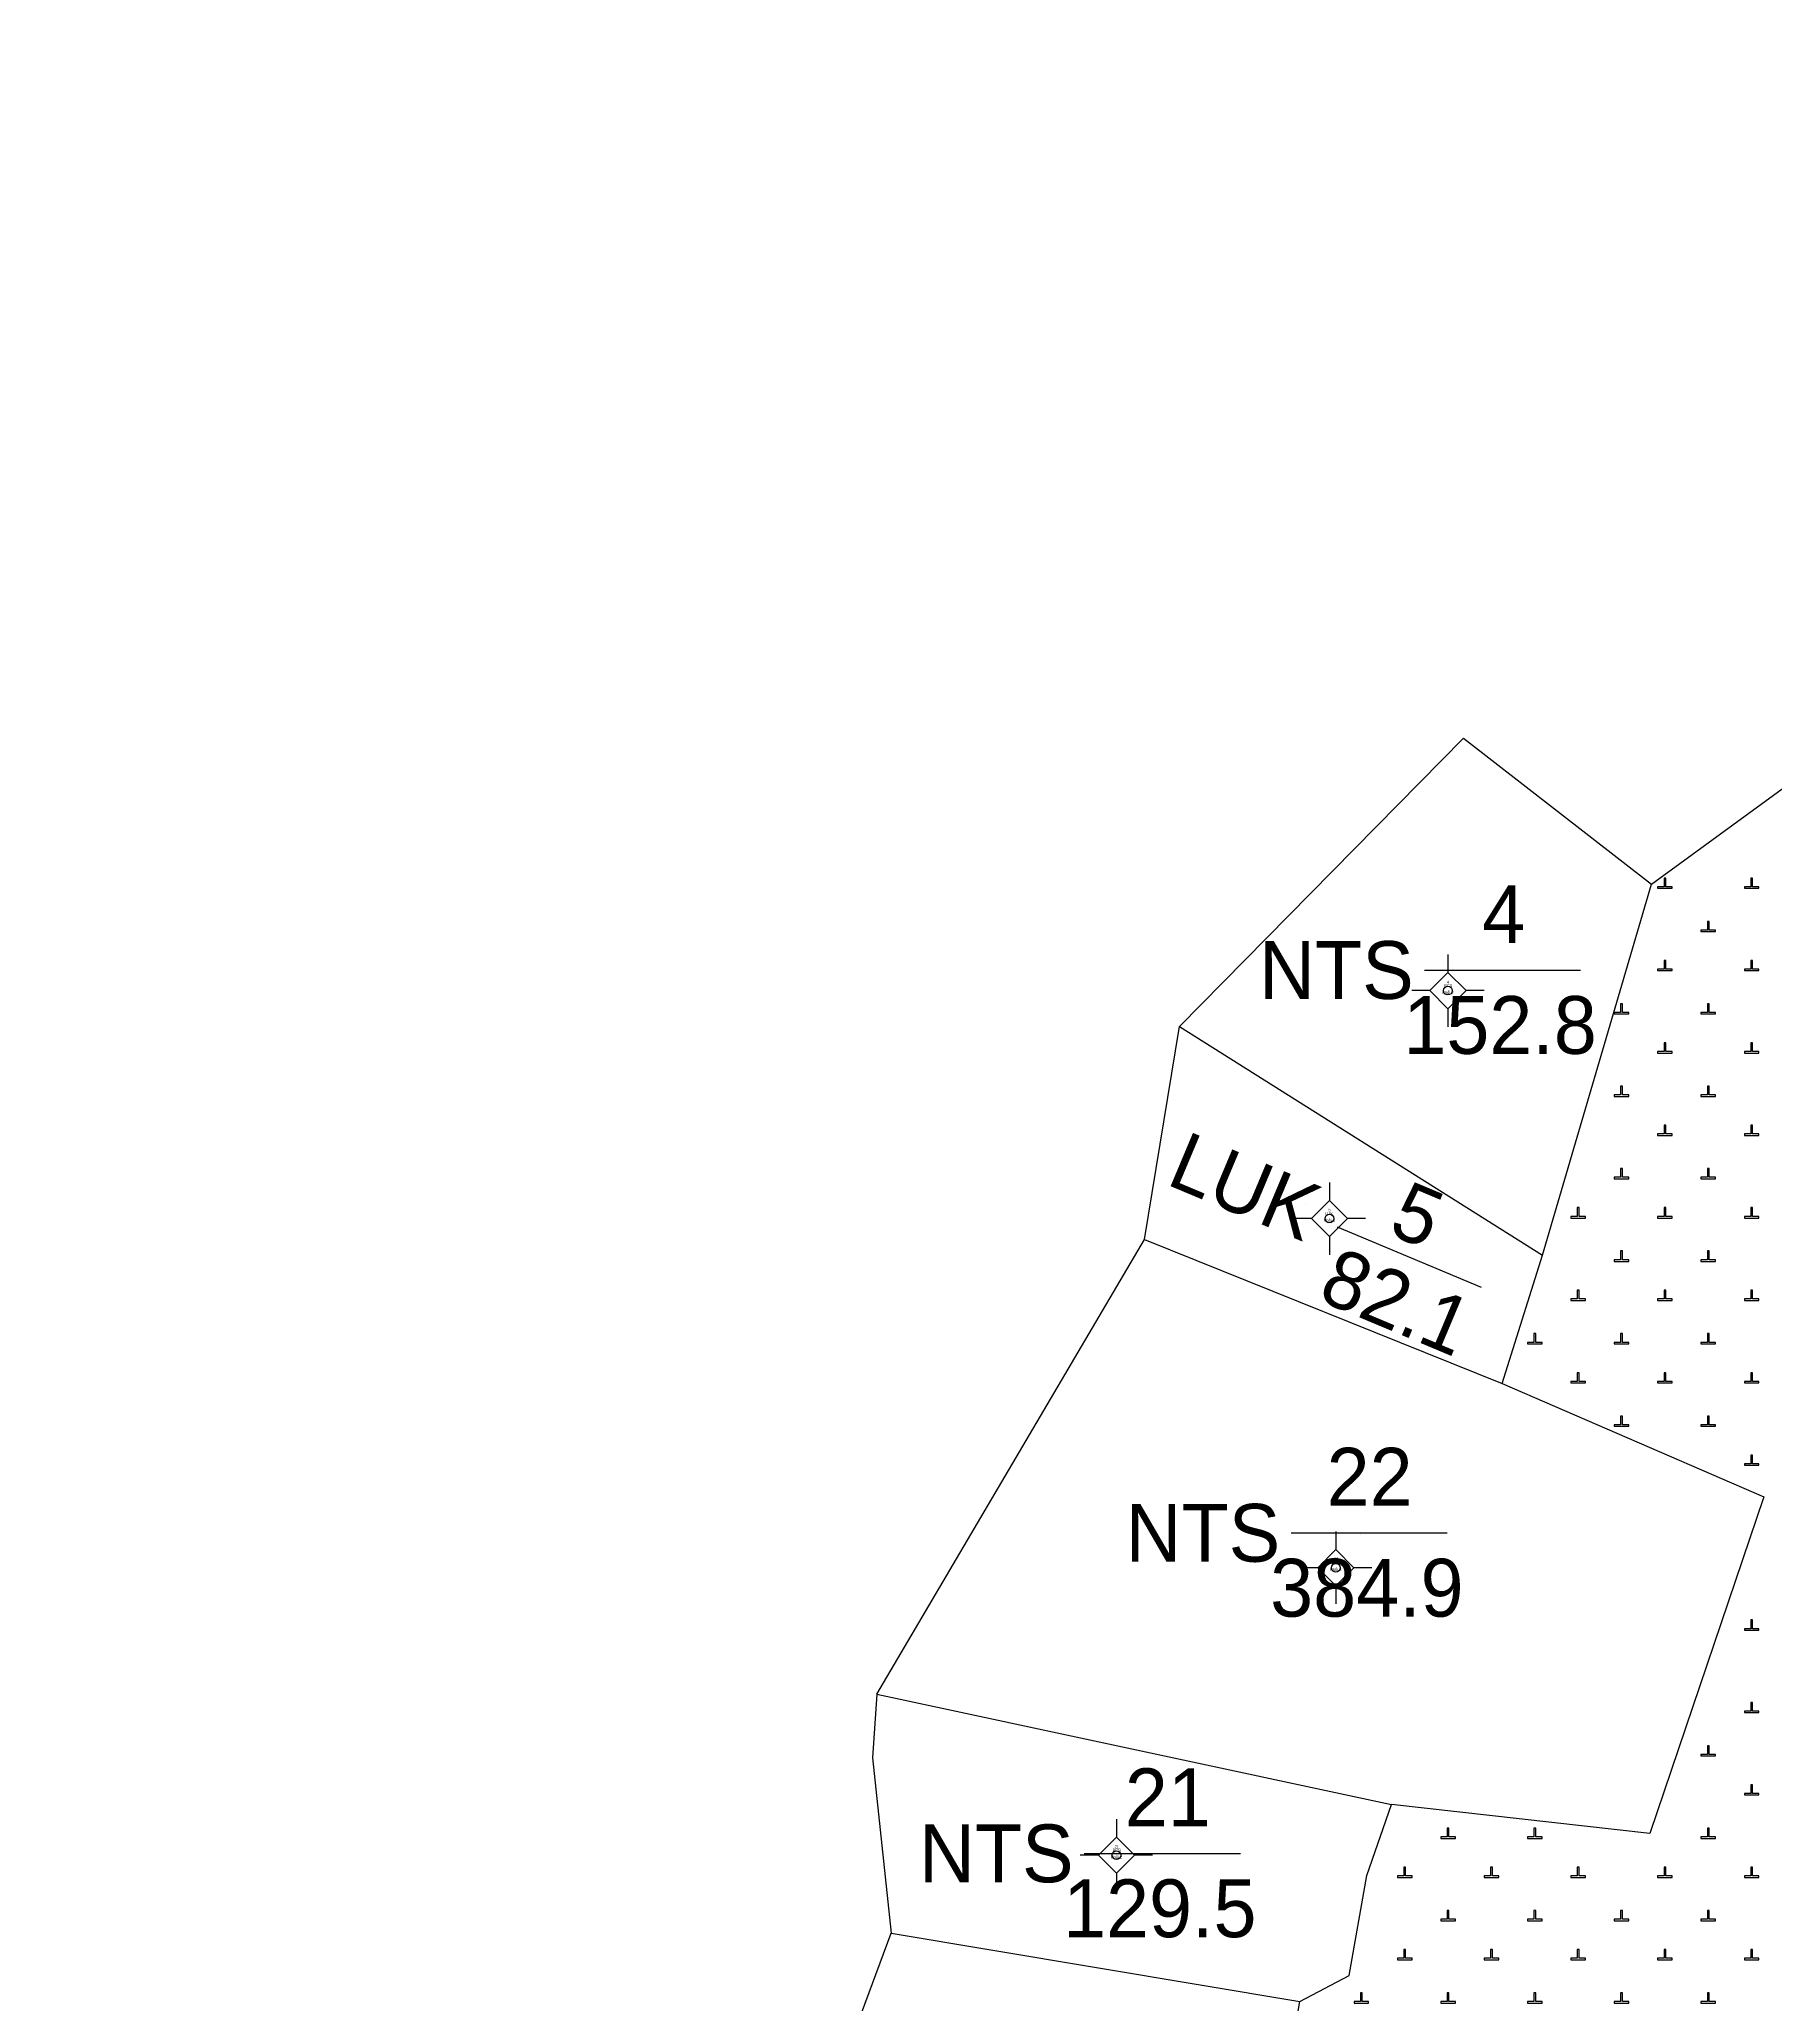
# Model space of a CAD drawing. Extents: x 550890 to 551618, y 1839259 to 1840146.
# Drawn here: x 551364.1 to 551424.2, y 1839903.1 to 1839971.1 of the extents above; entities that cross this region are included whole.
import ezdxf

# ---------------------------------------------------------------- set-up
doc = ezdxf.new("R2010")
doc.units = 0
for name, color, linetype in [('Level 10', 7, 'Continuous'), ('Level 11', 7, 'Continuous'), ('Level 13', 7, 'Continuous'), ('Level 15', 7, 'Continuous'), ('Level 19', 7, 'Continuous'), ('Level 2', 7, 'Continuous'), ('Level 31', 7, 'Continuous'), ('Level 4', 7, 'Continuous')]:
    doc.layers.add(name, color=color, linetype=linetype)

msp = doc.modelspace()

# ---------------------------------------------------------------- linework, layer by layer
at = {"layer": 'Level 10'}
for p, q in [((551402.38, 1839929.53), (551403.59, 1839936.9)), ((551414.76, 1839924.55), (551416.16, 1839928.99))]:
    msp.add_line(p, q, dxfattribs=at)
msp.add_lwpolyline([(551419.93, 1839941.82), (551449.31, 1839963.25), (551424.53, 1839996.55), (551383.5, 1839991.13), (551380.09, 1840000), (551364.14, 1840041.48), (551375.37, 1840077.11), (551380.41, 1840102.63)], dxfattribs=at)
at = {"layer": 'Level 11'}
for p, q in [((551412.884, 1839939.387), (551412.884, 1839938.762)), ((551412.884, 1839938.762), (551412.259, 1839938.137)), ((551413.509, 1839938.137), (551412.884, 1839938.762)), ((551412.259, 1839938.137), (551411.634, 1839938.137)), ((551412.259, 1839938.137), (551412.884, 1839937.512)), ((551412.884, 1839937.512), (551413.509, 1839938.137)), ((551414.134, 1839938.137), (551413.509, 1839938.137)), ((551412.884, 1839937.512), (551412.884, 1839936.887)), ((551408.782, 1839931.503), (551408.782, 1839930.878)), ((551408.782, 1839930.878), (551408.157, 1839930.253)), ((551409.407, 1839930.253), (551408.782, 1839930.878)), ((551408.157, 1839930.253), (551407.532, 1839930.253)), ((551408.157, 1839930.253), (551408.782, 1839929.628)), ((551408.782, 1839929.628), (551409.407, 1839930.253)), ((551410.032, 1839930.253), (551409.407, 1839930.253)), ((551408.782, 1839929.628), (551408.782, 1839929.003)), ((551409.005, 1839919.423), (551409.005, 1839918.798)), ((551409.005, 1839918.798), (551408.38, 1839918.173)), ((551409.63, 1839918.173), (551409.005, 1839918.798)), ((551408.38, 1839918.173), (551407.755, 1839918.173)), ((551408.38, 1839918.173), (551409.005, 1839917.548)), ((551409.005, 1839917.548), (551409.63, 1839918.173)), ((551409.005, 1839917.548), (551409.005, 1839916.923)), ((551410.255, 1839918.173), (551409.63, 1839918.173)), ((551401.411, 1839909.479), (551401.411, 1839908.854)), ((551401.411, 1839908.854), (551400.786, 1839908.229)), ((551402.036, 1839908.229), (551401.411, 1839908.854)), ((551400.786, 1839908.229), (551400.161, 1839908.229)), ((551400.786, 1839908.229), (551401.411, 1839907.604)), ((551401.411, 1839907.604), (551402.036, 1839908.229)), ((551402.661, 1839908.229), (551402.036, 1839908.229)), ((551401.411, 1839907.604), (551401.411, 1839906.979))]:
    msp.add_line(p, q, dxfattribs=at)
for centre in [(551412.884, 1839938.137), (551408.781, 1839930.253), (551409.004, 1839918.173), (551401.411, 1839908.229)]:
    msp.add_circle(centre, 0.15, dxfattribs=at)
at = {"layer": 'Level 13'}
for p, q in [((551412.07, 1839938.85), (551417.47, 1839938.85)), ((551411.73, 1839937.99), (551411.73, 1839937.99)), ((551407.96, 1839930.76), (551407.96, 1839930.76)), ((551409.05, 1839929.97), (551414.03, 1839927.88)), ((551407.46, 1839919.38), (551412.86, 1839919.38)), ((551409.87, 1839919.32), (551409.87, 1839919.32)), ((551400.3, 1839908.29), (551405.7, 1839908.29)), ((551401.86, 1839908.51), (551401.86, 1839908.51))]:
    msp.add_line(p, q, dxfattribs=at)
at = {"layer": 'Level 19'}
for p, q in [((551420.42, 1839942.03), (551420.36, 1839942.03)), ((551420.36, 1839942.03), (551420.36, 1839941.73)), ((551420.42, 1839941.73), (551420.42, 1839942.03)), ((551423.42, 1839942.03), (551423.36, 1839942.03)), ((551423.36, 1839942.03), (551423.36, 1839941.73)), ((551423.42, 1839941.73), (551423.42, 1839942.03)), ((551420.36, 1839941.73), (551420.14, 1839941.73)), ((551420.14, 1839941.73), (551420.14, 1839941.68)), ((551420.14, 1839941.68), (551420.64, 1839941.68)), ((551420.64, 1839941.73), (551420.42, 1839941.73)), ((551420.64, 1839941.68), (551420.64, 1839941.73)), ((551423.36, 1839941.73), (551423.14, 1839941.73)), ((551423.14, 1839941.73), (551423.14, 1839941.68)), ((551423.14, 1839941.68), (551423.64, 1839941.68)), ((551423.64, 1839941.73), (551423.42, 1839941.73)), ((551423.64, 1839941.68), (551423.64, 1839941.73)), ((551421.86, 1839940.23), (551421.64, 1839940.23)), ((551421.64, 1839940.23), (551421.64, 1839940.18)), ((551421.64, 1839940.18), (551422.14, 1839940.18)), ((551421.92, 1839940.53), (551421.86, 1839940.53)), ((551421.86, 1839940.53), (551421.86, 1839940.23)), ((551421.92, 1839940.23), (551421.92, 1839940.53)), ((551422.14, 1839940.23), (551421.92, 1839940.23)), ((551422.14, 1839940.18), (551422.14, 1839940.23)), ((551420.36, 1839938.88), (551420.14, 1839938.88)), ((551420.14, 1839938.88), (551420.14, 1839938.83)), ((551420.14, 1839938.83), (551420.64, 1839938.83)), ((551420.42, 1839939.18), (551420.36, 1839939.18)), ((551420.36, 1839939.18), (551420.36, 1839938.88)), ((551420.42, 1839938.88), (551420.42, 1839939.18)), ((551420.64, 1839938.88), (551420.42, 1839938.88)), ((551420.64, 1839938.83), (551420.64, 1839938.88)), ((551423.36, 1839938.88), (551423.14, 1839938.88)), ((551423.14, 1839938.88), (551423.14, 1839938.83)), ((551423.14, 1839938.83), (551423.64, 1839938.83)), ((551423.42, 1839939.18), (551423.36, 1839939.18)), ((551423.36, 1839939.18), (551423.36, 1839938.88)), ((551423.42, 1839938.88), (551423.42, 1839939.18)), ((551423.64, 1839938.88), (551423.42, 1839938.88)), ((551423.64, 1839938.83), (551423.64, 1839938.88)), ((551418.86, 1839937.38), (551418.64, 1839937.38)), ((551418.64, 1839937.38), (551418.64, 1839937.33)), ((551418.64, 1839937.33), (551419.14, 1839937.33)), ((551418.92, 1839937.68), (551418.86, 1839937.68)), ((551418.86, 1839937.68), (551418.86, 1839937.38)), ((551418.92, 1839937.38), (551418.92, 1839937.68)), ((551419.14, 1839937.38), (551418.92, 1839937.38)), ((551419.14, 1839937.33), (551419.14, 1839937.38)), ((551421.86, 1839937.38), (551421.64, 1839937.38)), ((551421.64, 1839937.38), (551421.64, 1839937.33)), ((551421.64, 1839937.33), (551422.14, 1839937.33)), ((551421.92, 1839937.68), (551421.86, 1839937.68)), ((551421.86, 1839937.68), (551421.86, 1839937.38)), ((551421.92, 1839937.38), (551421.92, 1839937.68)), ((551422.14, 1839937.38), (551421.92, 1839937.38)), ((551422.14, 1839937.33), (551422.14, 1839937.38)), ((551420.36, 1839936.03), (551420.14, 1839936.03)), ((551420.14, 1839936.03), (551420.14, 1839935.98)), ((551420.14, 1839935.98), (551420.64, 1839935.98)), ((551420.42, 1839936.33), (551420.36, 1839936.33)), ((551420.36, 1839936.33), (551420.36, 1839936.03)), ((551420.42, 1839936.03), (551420.42, 1839936.33)), ((551420.64, 1839936.03), (551420.42, 1839936.03)), ((551420.64, 1839935.98), (551420.64, 1839936.03)), ((551423.36, 1839936.03), (551423.14, 1839936.03)), ((551423.14, 1839936.03), (551423.14, 1839935.98)), ((551423.14, 1839935.98), (551423.64, 1839935.98)), ((551423.42, 1839936.33), (551423.36, 1839936.33)), ((551423.36, 1839936.33), (551423.36, 1839936.03)), ((551423.42, 1839936.03), (551423.42, 1839936.33)), ((551423.64, 1839936.03), (551423.42, 1839936.03)), ((551423.64, 1839935.98), (551423.64, 1839936.03)), ((551418.86, 1839934.53), (551418.64, 1839934.53)), ((551418.64, 1839934.53), (551418.64, 1839934.48)), ((551418.92, 1839934.83), (551418.86, 1839934.83)), ((551418.86, 1839934.83), (551418.86, 1839934.53)), ((551418.92, 1839934.53), (551418.92, 1839934.83)), ((551419.14, 1839934.53), (551418.92, 1839934.53)), ((551419.14, 1839934.48), (551419.14, 1839934.53)), ((551421.86, 1839934.53), (551421.64, 1839934.53)), ((551421.64, 1839934.53), (551421.64, 1839934.48)), ((551421.92, 1839934.83), (551421.86, 1839934.83)), ((551421.86, 1839934.83), (551421.86, 1839934.53)), ((551421.92, 1839934.53), (551421.92, 1839934.83)), ((551422.14, 1839934.53), (551421.92, 1839934.53)), ((551422.14, 1839934.48), (551422.14, 1839934.53)), ((551418.64, 1839934.48), (551419.14, 1839934.48)), ((551421.64, 1839934.48), (551422.14, 1839934.48)), ((551420.36, 1839933.18), (551420.14, 1839933.18)), ((551420.14, 1839933.18), (551420.14, 1839933.13)), ((551420.42, 1839933.48), (551420.36, 1839933.48)), ((551420.36, 1839933.48), (551420.36, 1839933.18)), ((551420.42, 1839933.18), (551420.42, 1839933.48)), ((551420.64, 1839933.18), (551420.42, 1839933.18)), ((551420.64, 1839933.13), (551420.64, 1839933.18)), ((551423.36, 1839933.18), (551423.14, 1839933.18)), ((551423.14, 1839933.18), (551423.14, 1839933.13)), ((551423.42, 1839933.48), (551423.36, 1839933.48)), ((551423.36, 1839933.48), (551423.36, 1839933.18)), ((551423.42, 1839933.18), (551423.42, 1839933.48)), ((551423.64, 1839933.18), (551423.42, 1839933.18)), ((551423.64, 1839933.13), (551423.64, 1839933.18)), ((551420.14, 1839933.13), (551420.64, 1839933.13)), ((551423.14, 1839933.13), (551423.64, 1839933.13)), ((551418.92, 1839931.98), (551418.86, 1839931.98)), ((551418.86, 1839931.98), (551418.86, 1839931.68)), ((551418.92, 1839931.68), (551418.92, 1839931.98)), ((551421.92, 1839931.98), (551421.86, 1839931.98)), ((551421.86, 1839931.98), (551421.86, 1839931.68)), ((551421.92, 1839931.68), (551421.92, 1839931.98)), ((551418.86, 1839931.68), (551418.64, 1839931.68)), ((551418.64, 1839931.68), (551418.64, 1839931.63)), ((551418.64, 1839931.63), (551419.14, 1839931.63)), ((551419.14, 1839931.68), (551418.92, 1839931.68)), ((551419.14, 1839931.63), (551419.14, 1839931.68)), ((551421.86, 1839931.68), (551421.64, 1839931.68)), ((551421.64, 1839931.68), (551421.64, 1839931.63)), ((551421.64, 1839931.63), (551422.14, 1839931.63)), ((551422.14, 1839931.68), (551421.92, 1839931.68)), ((551422.14, 1839931.63), (551422.14, 1839931.68)), ((551417.42, 1839930.63), (551417.36, 1839930.63)), ((551417.36, 1839930.63), (551417.36, 1839930.32)), ((551417.42, 1839930.32), (551417.42, 1839930.63)), ((551420.42, 1839930.63), (551420.36, 1839930.63)), ((551420.36, 1839930.63), (551420.36, 1839930.32)), ((551420.42, 1839930.32), (551420.42, 1839930.63)), ((551423.42, 1839930.63), (551423.36, 1839930.63)), ((551423.36, 1839930.63), (551423.36, 1839930.32)), ((551423.42, 1839930.32), (551423.42, 1839930.63)), ((551417.36, 1839930.32), (551417.14, 1839930.32)), ((551417.14, 1839930.32), (551417.14, 1839930.27)), ((551417.14, 1839930.27), (551417.64, 1839930.27)), ((551417.64, 1839930.32), (551417.42, 1839930.32)), ((551417.64, 1839930.27), (551417.64, 1839930.32)), ((551420.36, 1839930.32), (551420.14, 1839930.32)), ((551420.14, 1839930.32), (551420.14, 1839930.27)), ((551420.14, 1839930.27), (551420.64, 1839930.27)), ((551420.64, 1839930.32), (551420.42, 1839930.32)), ((551420.64, 1839930.27), (551420.64, 1839930.32)), ((551423.36, 1839930.32), (551423.14, 1839930.32)), ((551423.14, 1839930.32), (551423.14, 1839930.27)), ((551423.14, 1839930.27), (551423.64, 1839930.27)), ((551423.64, 1839930.32), (551423.42, 1839930.32)), ((551423.64, 1839930.27), (551423.64, 1839930.32)), ((551418.92, 1839929.13), (551418.86, 1839929.13)), ((551418.86, 1839929.13), (551418.86, 1839928.82)), ((551418.92, 1839928.82), (551418.92, 1839929.13)), ((551421.92, 1839929.13), (551421.86, 1839929.13)), ((551421.86, 1839929.13), (551421.86, 1839928.82)), ((551421.92, 1839928.82), (551421.92, 1839929.13)), ((551418.86, 1839928.82), (551418.64, 1839928.82)), ((551418.64, 1839928.82), (551418.64, 1839928.77)), ((551418.64, 1839928.77), (551419.14, 1839928.77)), ((551419.14, 1839928.82), (551418.92, 1839928.82)), ((551419.14, 1839928.77), (551419.14, 1839928.82)), ((551421.86, 1839928.82), (551421.64, 1839928.82)), ((551421.64, 1839928.82), (551421.64, 1839928.77)), ((551421.64, 1839928.77), (551422.14, 1839928.77)), ((551422.14, 1839928.82), (551421.92, 1839928.82)), ((551422.14, 1839928.77), (551422.14, 1839928.82)), ((551417.42, 1839927.77), (551417.36, 1839927.77)), ((551417.36, 1839927.77), (551417.36, 1839927.47)), ((551417.42, 1839927.47), (551417.42, 1839927.77)), ((551420.42, 1839927.77), (551420.36, 1839927.77)), ((551420.36, 1839927.77), (551420.36, 1839927.47)), ((551420.42, 1839927.47), (551420.42, 1839927.77)), ((551423.42, 1839927.77), (551423.36, 1839927.77)), ((551423.36, 1839927.77), (551423.36, 1839927.47)), ((551423.42, 1839927.47), (551423.42, 1839927.77)), ((551417.36, 1839927.47), (551417.14, 1839927.47)), ((551417.14, 1839927.47), (551417.14, 1839927.42)), ((551417.14, 1839927.42), (551417.64, 1839927.42)), ((551417.64, 1839927.47), (551417.42, 1839927.47)), ((551417.64, 1839927.42), (551417.64, 1839927.47)), ((551420.36, 1839927.47), (551420.14, 1839927.47)), ((551420.14, 1839927.47), (551420.14, 1839927.42)), ((551420.14, 1839927.42), (551420.64, 1839927.42)), ((551420.64, 1839927.47), (551420.42, 1839927.47)), ((551420.64, 1839927.42), (551420.64, 1839927.47)), ((551423.36, 1839927.47), (551423.14, 1839927.47)), ((551423.14, 1839927.47), (551423.14, 1839927.42)), ((551423.14, 1839927.42), (551423.64, 1839927.42)), ((551423.64, 1839927.47), (551423.42, 1839927.47)), ((551423.64, 1839927.42), (551423.64, 1839927.47)), ((551415.86, 1839925.97), (551415.64, 1839925.97)), ((551415.64, 1839925.97), (551415.64, 1839925.92)), ((551415.64, 1839925.92), (551416.14, 1839925.92)), ((551415.92, 1839926.27), (551415.86, 1839926.27)), ((551415.86, 1839926.27), (551415.86, 1839925.97)), ((551415.92, 1839925.97), (551415.92, 1839926.27)), ((551416.14, 1839925.97), (551415.92, 1839925.97)), ((551416.14, 1839925.92), (551416.14, 1839925.97)), ((551418.86, 1839925.97), (551418.64, 1839925.97)), ((551418.64, 1839925.97), (551418.64, 1839925.92)), ((551418.64, 1839925.92), (551419.14, 1839925.92)), ((551418.92, 1839926.27), (551418.86, 1839926.27)), ((551418.86, 1839926.27), (551418.86, 1839925.97)), ((551418.92, 1839925.97), (551418.92, 1839926.27)), ((551419.14, 1839925.97), (551418.92, 1839925.97)), ((551419.14, 1839925.92), (551419.14, 1839925.97)), ((551421.86, 1839925.97), (551421.64, 1839925.97)), ((551421.64, 1839925.97), (551421.64, 1839925.92)), ((551421.64, 1839925.92), (551422.14, 1839925.92)), ((551421.92, 1839926.27), (551421.86, 1839926.27)), ((551421.86, 1839926.27), (551421.86, 1839925.97)), ((551421.92, 1839925.97), (551421.92, 1839926.27)), ((551422.14, 1839925.97), (551421.92, 1839925.97)), ((551422.14, 1839925.92), (551422.14, 1839925.97)), ((551417.36, 1839924.62), (551417.14, 1839924.62)), ((551417.14, 1839924.62), (551417.14, 1839924.57)), ((551417.14, 1839924.57), (551417.64, 1839924.57)), ((551417.42, 1839924.92), (551417.36, 1839924.92)), ((551417.36, 1839924.92), (551417.36, 1839924.62)), ((551417.42, 1839924.62), (551417.42, 1839924.92)), ((551417.64, 1839924.62), (551417.42, 1839924.62)), ((551417.64, 1839924.57), (551417.64, 1839924.62)), ((551420.36, 1839924.62), (551420.14, 1839924.62)), ((551420.14, 1839924.62), (551420.14, 1839924.57)), ((551420.14, 1839924.57), (551420.64, 1839924.57)), ((551420.42, 1839924.92), (551420.36, 1839924.92)), ((551420.36, 1839924.92), (551420.36, 1839924.62)), ((551420.42, 1839924.62), (551420.42, 1839924.92)), ((551420.64, 1839924.62), (551420.42, 1839924.62)), ((551420.64, 1839924.57), (551420.64, 1839924.62)), ((551423.36, 1839924.62), (551423.14, 1839924.62)), ((551423.14, 1839924.62), (551423.14, 1839924.57)), ((551423.14, 1839924.57), (551423.64, 1839924.57)), ((551423.42, 1839924.92), (551423.36, 1839924.92)), ((551423.36, 1839924.92), (551423.36, 1839924.62)), ((551423.42, 1839924.62), (551423.42, 1839924.92)), ((551423.64, 1839924.62), (551423.42, 1839924.62)), ((551423.64, 1839924.57), (551423.64, 1839924.62)), ((551418.86, 1839923.12), (551418.64, 1839923.12)), ((551418.64, 1839923.12), (551418.64, 1839923.07)), ((551418.64, 1839923.07), (551419.14, 1839923.07)), ((551418.92, 1839923.42), (551418.86, 1839923.42)), ((551418.86, 1839923.42), (551418.86, 1839923.12)), ((551418.92, 1839923.12), (551418.92, 1839923.42)), ((551419.14, 1839923.12), (551418.92, 1839923.12)), ((551419.14, 1839923.07), (551419.14, 1839923.12)), ((551421.86, 1839923.12), (551421.64, 1839923.12)), ((551421.64, 1839923.12), (551421.64, 1839923.07)), ((551421.64, 1839923.07), (551422.14, 1839923.07)), ((551421.92, 1839923.42), (551421.86, 1839923.42)), ((551421.86, 1839923.42), (551421.86, 1839923.12)), ((551421.92, 1839923.12), (551421.92, 1839923.42)), ((551422.14, 1839923.12), (551421.92, 1839923.12)), ((551422.14, 1839923.07), (551422.14, 1839923.12)), ((551423.36, 1839921.77), (551423.14, 1839921.77)), ((551423.14, 1839921.77), (551423.14, 1839921.72)), ((551423.14, 1839921.72), (551423.64, 1839921.72)), ((551423.42, 1839922.07), (551423.36, 1839922.07)), ((551423.36, 1839922.07), (551423.36, 1839921.77)), ((551423.42, 1839921.77), (551423.42, 1839922.07)), ((551423.64, 1839921.77), (551423.42, 1839921.77)), ((551423.64, 1839921.72), (551423.64, 1839921.77)), ((551423.42, 1839916.37), (551423.36, 1839916.37)), ((551423.36, 1839916.37), (551423.36, 1839916.06)), ((551423.42, 1839916.06), (551423.42, 1839916.37)), ((551423.36, 1839916.06), (551423.14, 1839916.06)), ((551423.14, 1839916.06), (551423.14, 1839916.01)), ((551423.14, 1839916.01), (551423.64, 1839916.01)), ((551423.64, 1839916.06), (551423.42, 1839916.06)), ((551423.64, 1839916.01), (551423.64, 1839916.06)), ((551423.42, 1839913.51), (551423.36, 1839913.51)), ((551423.36, 1839913.51), (551423.36, 1839913.21)), ((551423.42, 1839913.21), (551423.42, 1839913.51)), ((551423.36, 1839913.21), (551423.14, 1839913.21)), ((551423.14, 1839913.21), (551423.14, 1839913.16)), ((551423.14, 1839913.16), (551423.64, 1839913.16)), ((551423.64, 1839913.21), (551423.42, 1839913.21)), ((551423.64, 1839913.16), (551423.64, 1839913.21)), ((551421.86, 1839911.71), (551421.64, 1839911.71)), ((551421.64, 1839911.71), (551421.64, 1839911.66)), ((551421.64, 1839911.66), (551422.14, 1839911.66)), ((551421.92, 1839912.01), (551421.86, 1839912.01)), ((551421.86, 1839912.01), (551421.86, 1839911.71)), ((551421.92, 1839911.71), (551421.92, 1839912.01)), ((551422.14, 1839911.71), (551421.92, 1839911.71)), ((551422.14, 1839911.66), (551422.14, 1839911.71)), ((551423.36, 1839910.36), (551423.14, 1839910.36)), ((551423.14, 1839910.36), (551423.14, 1839910.31)), ((551423.14, 1839910.31), (551423.64, 1839910.31)), ((551423.42, 1839910.66), (551423.36, 1839910.66)), ((551423.36, 1839910.66), (551423.36, 1839910.36)), ((551423.42, 1839910.36), (551423.42, 1839910.66)), ((551423.64, 1839910.36), (551423.42, 1839910.36)), ((551423.64, 1839910.31), (551423.64, 1839910.36)), ((551412.86, 1839908.86), (551412.64, 1839908.86)), ((551412.64, 1839908.86), (551412.64, 1839908.81)), ((551412.64, 1839908.81), (551413.14, 1839908.81)), ((551412.92, 1839909.16), (551412.86, 1839909.16)), ((551412.86, 1839909.16), (551412.86, 1839908.86)), ((551412.92, 1839908.86), (551412.92, 1839909.16)), ((551413.14, 1839908.86), (551412.92, 1839908.86)), ((551413.14, 1839908.81), (551413.14, 1839908.86)), ((551415.86, 1839908.86), (551415.64, 1839908.86)), ((551415.64, 1839908.86), (551415.64, 1839908.81)), ((551415.64, 1839908.81), (551416.14, 1839908.81)), ((551415.92, 1839909.16), (551415.86, 1839909.16)), ((551415.86, 1839909.16), (551415.86, 1839908.86)), ((551415.92, 1839908.86), (551415.92, 1839909.16)), ((551416.14, 1839908.86), (551415.92, 1839908.86)), ((551416.14, 1839908.81), (551416.14, 1839908.86)), ((551421.86, 1839908.86), (551421.64, 1839908.86)), ((551421.64, 1839908.86), (551421.64, 1839908.81)), ((551421.64, 1839908.81), (551422.14, 1839908.81)), ((551421.92, 1839909.16), (551421.86, 1839909.16)), ((551421.86, 1839909.16), (551421.86, 1839908.86)), ((551421.92, 1839908.86), (551421.92, 1839909.16)), ((551422.14, 1839908.86), (551421.92, 1839908.86)), ((551422.14, 1839908.81), (551422.14, 1839908.86)), ((551411.36, 1839907.51), (551411.14, 1839907.51)), ((551411.14, 1839907.51), (551411.14, 1839907.46)), ((551411.14, 1839907.46), (551411.64, 1839907.46)), ((551411.42, 1839907.81), (551411.36, 1839907.81)), ((551411.36, 1839907.81), (551411.36, 1839907.51)), ((551411.42, 1839907.51), (551411.42, 1839907.81)), ((551411.64, 1839907.51), (551411.42, 1839907.51)), ((551411.64, 1839907.46), (551411.64, 1839907.51)), ((551414.36, 1839907.51), (551414.14, 1839907.51)), ((551414.14, 1839907.51), (551414.14, 1839907.46)), ((551414.14, 1839907.46), (551414.64, 1839907.46)), ((551414.42, 1839907.81), (551414.36, 1839907.81)), ((551414.36, 1839907.81), (551414.36, 1839907.51)), ((551414.42, 1839907.51), (551414.42, 1839907.81)), ((551414.64, 1839907.51), (551414.42, 1839907.51)), ((551414.64, 1839907.46), (551414.64, 1839907.51)), ((551417.36, 1839907.51), (551417.14, 1839907.51)), ((551417.14, 1839907.51), (551417.14, 1839907.46)), ((551417.14, 1839907.46), (551417.64, 1839907.46)), ((551417.42, 1839907.81), (551417.36, 1839907.81)), ((551417.36, 1839907.81), (551417.36, 1839907.51)), ((551417.42, 1839907.51), (551417.42, 1839907.81)), ((551417.64, 1839907.51), (551417.42, 1839907.51)), ((551417.64, 1839907.46), (551417.64, 1839907.51)), ((551420.36, 1839907.51), (551420.14, 1839907.51)), ((551420.14, 1839907.51), (551420.14, 1839907.46)), ((551420.14, 1839907.46), (551420.64, 1839907.46)), ((551420.42, 1839907.81), (551420.36, 1839907.81)), ((551420.36, 1839907.81), (551420.36, 1839907.51)), ((551420.42, 1839907.51), (551420.42, 1839907.81)), ((551420.64, 1839907.51), (551420.42, 1839907.51)), ((551420.64, 1839907.46), (551420.64, 1839907.51)), ((551423.36, 1839907.51), (551423.14, 1839907.51)), ((551423.14, 1839907.51), (551423.14, 1839907.46)), ((551423.14, 1839907.46), (551423.64, 1839907.46)), ((551423.42, 1839907.81), (551423.36, 1839907.81)), ((551423.36, 1839907.81), (551423.36, 1839907.51)), ((551423.42, 1839907.51), (551423.42, 1839907.81)), ((551423.64, 1839907.51), (551423.42, 1839907.51)), ((551423.64, 1839907.46), (551423.64, 1839907.51)), ((551412.86, 1839906.01), (551412.64, 1839906.01)), ((551412.64, 1839906.01), (551412.64, 1839905.96)), ((551412.64, 1839905.96), (551413.14, 1839905.96)), ((551412.92, 1839906.31), (551412.86, 1839906.31)), ((551412.86, 1839906.31), (551412.86, 1839906.01)), ((551412.92, 1839906.01), (551412.92, 1839906.31)), ((551413.14, 1839906.01), (551412.92, 1839906.01)), ((551413.14, 1839905.96), (551413.14, 1839906.01)), ((551415.86, 1839906.01), (551415.64, 1839906.01)), ((551415.64, 1839906.01), (551415.64, 1839905.96)), ((551415.64, 1839905.96), (551416.14, 1839905.96)), ((551415.92, 1839906.31), (551415.86, 1839906.31)), ((551415.86, 1839906.31), (551415.86, 1839906.01)), ((551415.92, 1839906.01), (551415.92, 1839906.31)), ((551416.14, 1839906.01), (551415.92, 1839906.01)), ((551416.14, 1839905.96), (551416.14, 1839906.01)), ((551418.86, 1839906.01), (551418.64, 1839906.01)), ((551418.64, 1839906.01), (551418.64, 1839905.96)), ((551418.64, 1839905.96), (551419.14, 1839905.96)), ((551418.92, 1839906.31), (551418.86, 1839906.31)), ((551418.86, 1839906.31), (551418.86, 1839906.01)), ((551418.92, 1839906.01), (551418.92, 1839906.31)), ((551419.14, 1839906.01), (551418.92, 1839906.01)), ((551419.14, 1839905.96), (551419.14, 1839906.01)), ((551421.86, 1839906.01), (551421.64, 1839906.01)), ((551421.64, 1839906.01), (551421.64, 1839905.96)), ((551421.64, 1839905.96), (551422.14, 1839905.96)), ((551421.92, 1839906.31), (551421.86, 1839906.31)), ((551421.86, 1839906.31), (551421.86, 1839906.01)), ((551421.92, 1839906.01), (551421.92, 1839906.31)), ((551422.14, 1839906.01), (551421.92, 1839906.01)), ((551422.14, 1839905.96), (551422.14, 1839906.01)), ((551411.36, 1839904.66), (551411.14, 1839904.66)), ((551411.14, 1839904.66), (551411.14, 1839904.61)), ((551411.14, 1839904.61), (551411.64, 1839904.61)), ((551411.42, 1839904.96), (551411.36, 1839904.96)), ((551411.36, 1839904.96), (551411.36, 1839904.66)), ((551411.42, 1839904.66), (551411.42, 1839904.96)), ((551411.64, 1839904.66), (551411.42, 1839904.66)), ((551411.64, 1839904.61), (551411.64, 1839904.66)), ((551414.36, 1839904.66), (551414.14, 1839904.66)), ((551414.14, 1839904.66), (551414.14, 1839904.61)), ((551414.14, 1839904.61), (551414.64, 1839904.61)), ((551414.42, 1839904.96), (551414.36, 1839904.96)), ((551414.36, 1839904.96), (551414.36, 1839904.66)), ((551414.42, 1839904.66), (551414.42, 1839904.96)), ((551414.64, 1839904.66), (551414.42, 1839904.66)), ((551414.64, 1839904.61), (551414.64, 1839904.66)), ((551417.36, 1839904.66), (551417.14, 1839904.66)), ((551417.14, 1839904.66), (551417.14, 1839904.61)), ((551417.14, 1839904.61), (551417.64, 1839904.61)), ((551417.42, 1839904.96), (551417.36, 1839904.96)), ((551417.36, 1839904.96), (551417.36, 1839904.66)), ((551417.42, 1839904.66), (551417.42, 1839904.96)), ((551417.64, 1839904.66), (551417.42, 1839904.66)), ((551417.64, 1839904.61), (551417.64, 1839904.66)), ((551420.36, 1839904.66), (551420.14, 1839904.66)), ((551420.14, 1839904.66), (551420.14, 1839904.61)), ((551420.14, 1839904.61), (551420.64, 1839904.61)), ((551420.42, 1839904.96), (551420.36, 1839904.96)), ((551420.36, 1839904.96), (551420.36, 1839904.66)), ((551420.42, 1839904.66), (551420.42, 1839904.96)), ((551420.64, 1839904.66), (551420.42, 1839904.66)), ((551420.64, 1839904.61), (551420.64, 1839904.66)), ((551423.36, 1839904.66), (551423.14, 1839904.66)), ((551423.14, 1839904.66), (551423.14, 1839904.61)), ((551423.14, 1839904.61), (551423.64, 1839904.61)), ((551423.42, 1839904.96), (551423.36, 1839904.96)), ((551423.36, 1839904.96), (551423.36, 1839904.66)), ((551423.42, 1839904.66), (551423.42, 1839904.96)), ((551423.64, 1839904.66), (551423.42, 1839904.66)), ((551423.64, 1839904.61), (551423.64, 1839904.66)), ((551409.92, 1839903.46), (551409.86, 1839903.46)), ((551409.86, 1839903.46), (551409.86, 1839903.16)), ((551409.92, 1839903.16), (551409.92, 1839903.46)), ((551412.92, 1839903.46), (551412.86, 1839903.46)), ((551412.86, 1839903.46), (551412.86, 1839903.16)), ((551412.92, 1839903.16), (551412.92, 1839903.46)), ((551415.92, 1839903.46), (551415.86, 1839903.46)), ((551415.86, 1839903.46), (551415.86, 1839903.16)), ((551415.92, 1839903.16), (551415.92, 1839903.46)), ((551418.92, 1839903.46), (551418.86, 1839903.46)), ((551418.86, 1839903.46), (551418.86, 1839903.16)), ((551418.92, 1839903.16), (551418.92, 1839903.46)), ((551421.92, 1839903.46), (551421.86, 1839903.46)), ((551421.86, 1839903.46), (551421.86, 1839903.16)), ((551421.92, 1839903.16), (551421.92, 1839903.46)), ((551409.86, 1839903.16), (551409.64, 1839903.16)), ((551409.64, 1839903.16), (551409.64, 1839903.11)), ((551409.64, 1839903.11), (551410.14, 1839903.11)), ((551410.14, 1839903.16), (551409.92, 1839903.16)), ((551410.14, 1839903.11), (551410.14, 1839903.16)), ((551412.86, 1839903.16), (551412.64, 1839903.16)), ((551412.64, 1839903.16), (551412.64, 1839903.11)), ((551412.64, 1839903.11), (551413.14, 1839903.11)), ((551413.14, 1839903.16), (551412.92, 1839903.16)), ((551413.14, 1839903.11), (551413.14, 1839903.16)), ((551415.86, 1839903.16), (551415.64, 1839903.16)), ((551415.64, 1839903.16), (551415.64, 1839903.11)), ((551415.64, 1839903.11), (551416.14, 1839903.11)), ((551416.14, 1839903.16), (551415.92, 1839903.16)), ((551416.14, 1839903.11), (551416.14, 1839903.16)), ((551418.86, 1839903.16), (551418.64, 1839903.16)), ((551418.64, 1839903.16), (551418.64, 1839903.11)), ((551418.64, 1839903.11), (551419.14, 1839903.11)), ((551419.14, 1839903.16), (551418.92, 1839903.16)), ((551419.14, 1839903.11), (551419.14, 1839903.16)), ((551421.86, 1839903.16), (551421.64, 1839903.16)), ((551421.64, 1839903.16), (551421.64, 1839903.11)), ((551421.64, 1839903.11), (551422.14, 1839903.11)), ((551422.14, 1839903.16), (551421.92, 1839903.16)), ((551422.14, 1839903.11), (551422.14, 1839903.16))]:
    msp.add_line(p, q, dxfattribs=at)
at = {"layer": 'Level 31'}
for p, q in [((551416.16, 1839928.99), (551419.93, 1839941.82)), ((551403.59, 1839936.9), (551416.16, 1839928.99)), ((551393.12, 1839913.8), (551402.38, 1839929.53)), ((551402.38, 1839929.53), (551414.76, 1839924.55)), ((551393.12, 1839913.8), (551410.93, 1839909.98)), ((551393.62, 1839905.53), (551407.76, 1839903.16))]:
    msp.add_line(p, q, dxfattribs=at)
for points in [[(551403.59, 1839936.9), (551413.42, 1839946.87), (551419.93, 1839941.82)], [(551414.76, 1839924.55), (551423.81, 1839920.62), (551419.87, 1839908.98), (551410.93, 1839909.98)], [(551393.12, 1839913.8), (551392.97, 1839911.6), (551393.62, 1839905.53)], [(551407.76, 1839903.16), (551409.47, 1839904.07), (551410.08, 1839907.53), (551410.93, 1839909.98)], [(551379.94, 1839866.42), (551382.71, 1839873.18), (551383.58, 1839878.48), (551393.62, 1839905.53)], [(551398.79, 1839869.03), (551399.94, 1839872.98), (551403.55, 1839890.61), (551405.63, 1839890.47), (551407.76, 1839903.16)]]:
    msp.add_lwpolyline(points, dxfattribs=at)

# ---------------------------------------------------------------- texts
at = {"layer": 'Level 13'}
for s, p in [('4', (551414.067, 1839939.78)), ('22', (551408.686, 1839920.32)), ('21', (551401.703, 1839909.23))]:
    msp.add_text(s, height=2, dxfattribs=at).set_placement(p)
msp.add_text('5', height=2, rotation=337.22501, dxfattribs=at).set_placement((551410.76, 1839929.749))
at = {"layer": 'Level 15'}
for s, p in [('Khối 2', (551412.686, 1839938.02)), ('BCS', (551412.751, 1839938.26)), ('4', (551412.848, 1839938.38)), ('.', (551412.873, 1839938.14)), ('LUK', (551408.638, 1839930.38)), ('5', (551408.748, 1839930.5)), ('Khối 2', (551408.586, 1839930.14)), ('.', (551408.773, 1839930.26)), ('BCS', (551408.871, 1839918.3)), ('22', (551408.937, 1839918.42)), ('.', (551408.993, 1839918.18)), ('Khối 2', (551408.806, 1839918.06)), ('Khối 2', (551401.216, 1839908.11)), ('BCS', (551401.281, 1839908.35)), ('21', (551401.348, 1839908.47)), ('.', (551401.403, 1839908.23))]:
    msp.add_text(s, height=0.1, dxfattribs=at).set_placement(p)
at = {"layer": 'Level 2'}
for p in [(551406.351, 1839937.85), (551401.731, 1839918.38), (551394.581, 1839907.29)]:
    msp.add_text('NTS', height=2, dxfattribs=at).set_placement(p)
msp.add_text('LUK', height=2, rotation=337.22501, dxfattribs=at).set_placement((551403.084, 1839931.457))
at = {"layer": 'Level 4'}
for s, p in [('152.8', (551411.341, 1839935.95)), ('384.9', (551406.732, 1839916.48)), ('129.5', (551399.566, 1839905.39))]:
    msp.add_text(s, height=2, dxfattribs=at).set_placement(p)
msp.add_text('82.1', height=2, rotation=337.22501, dxfattribs=at).set_placement((551408.323, 1839927.463))

doc.saveas('drawing.dxf')
